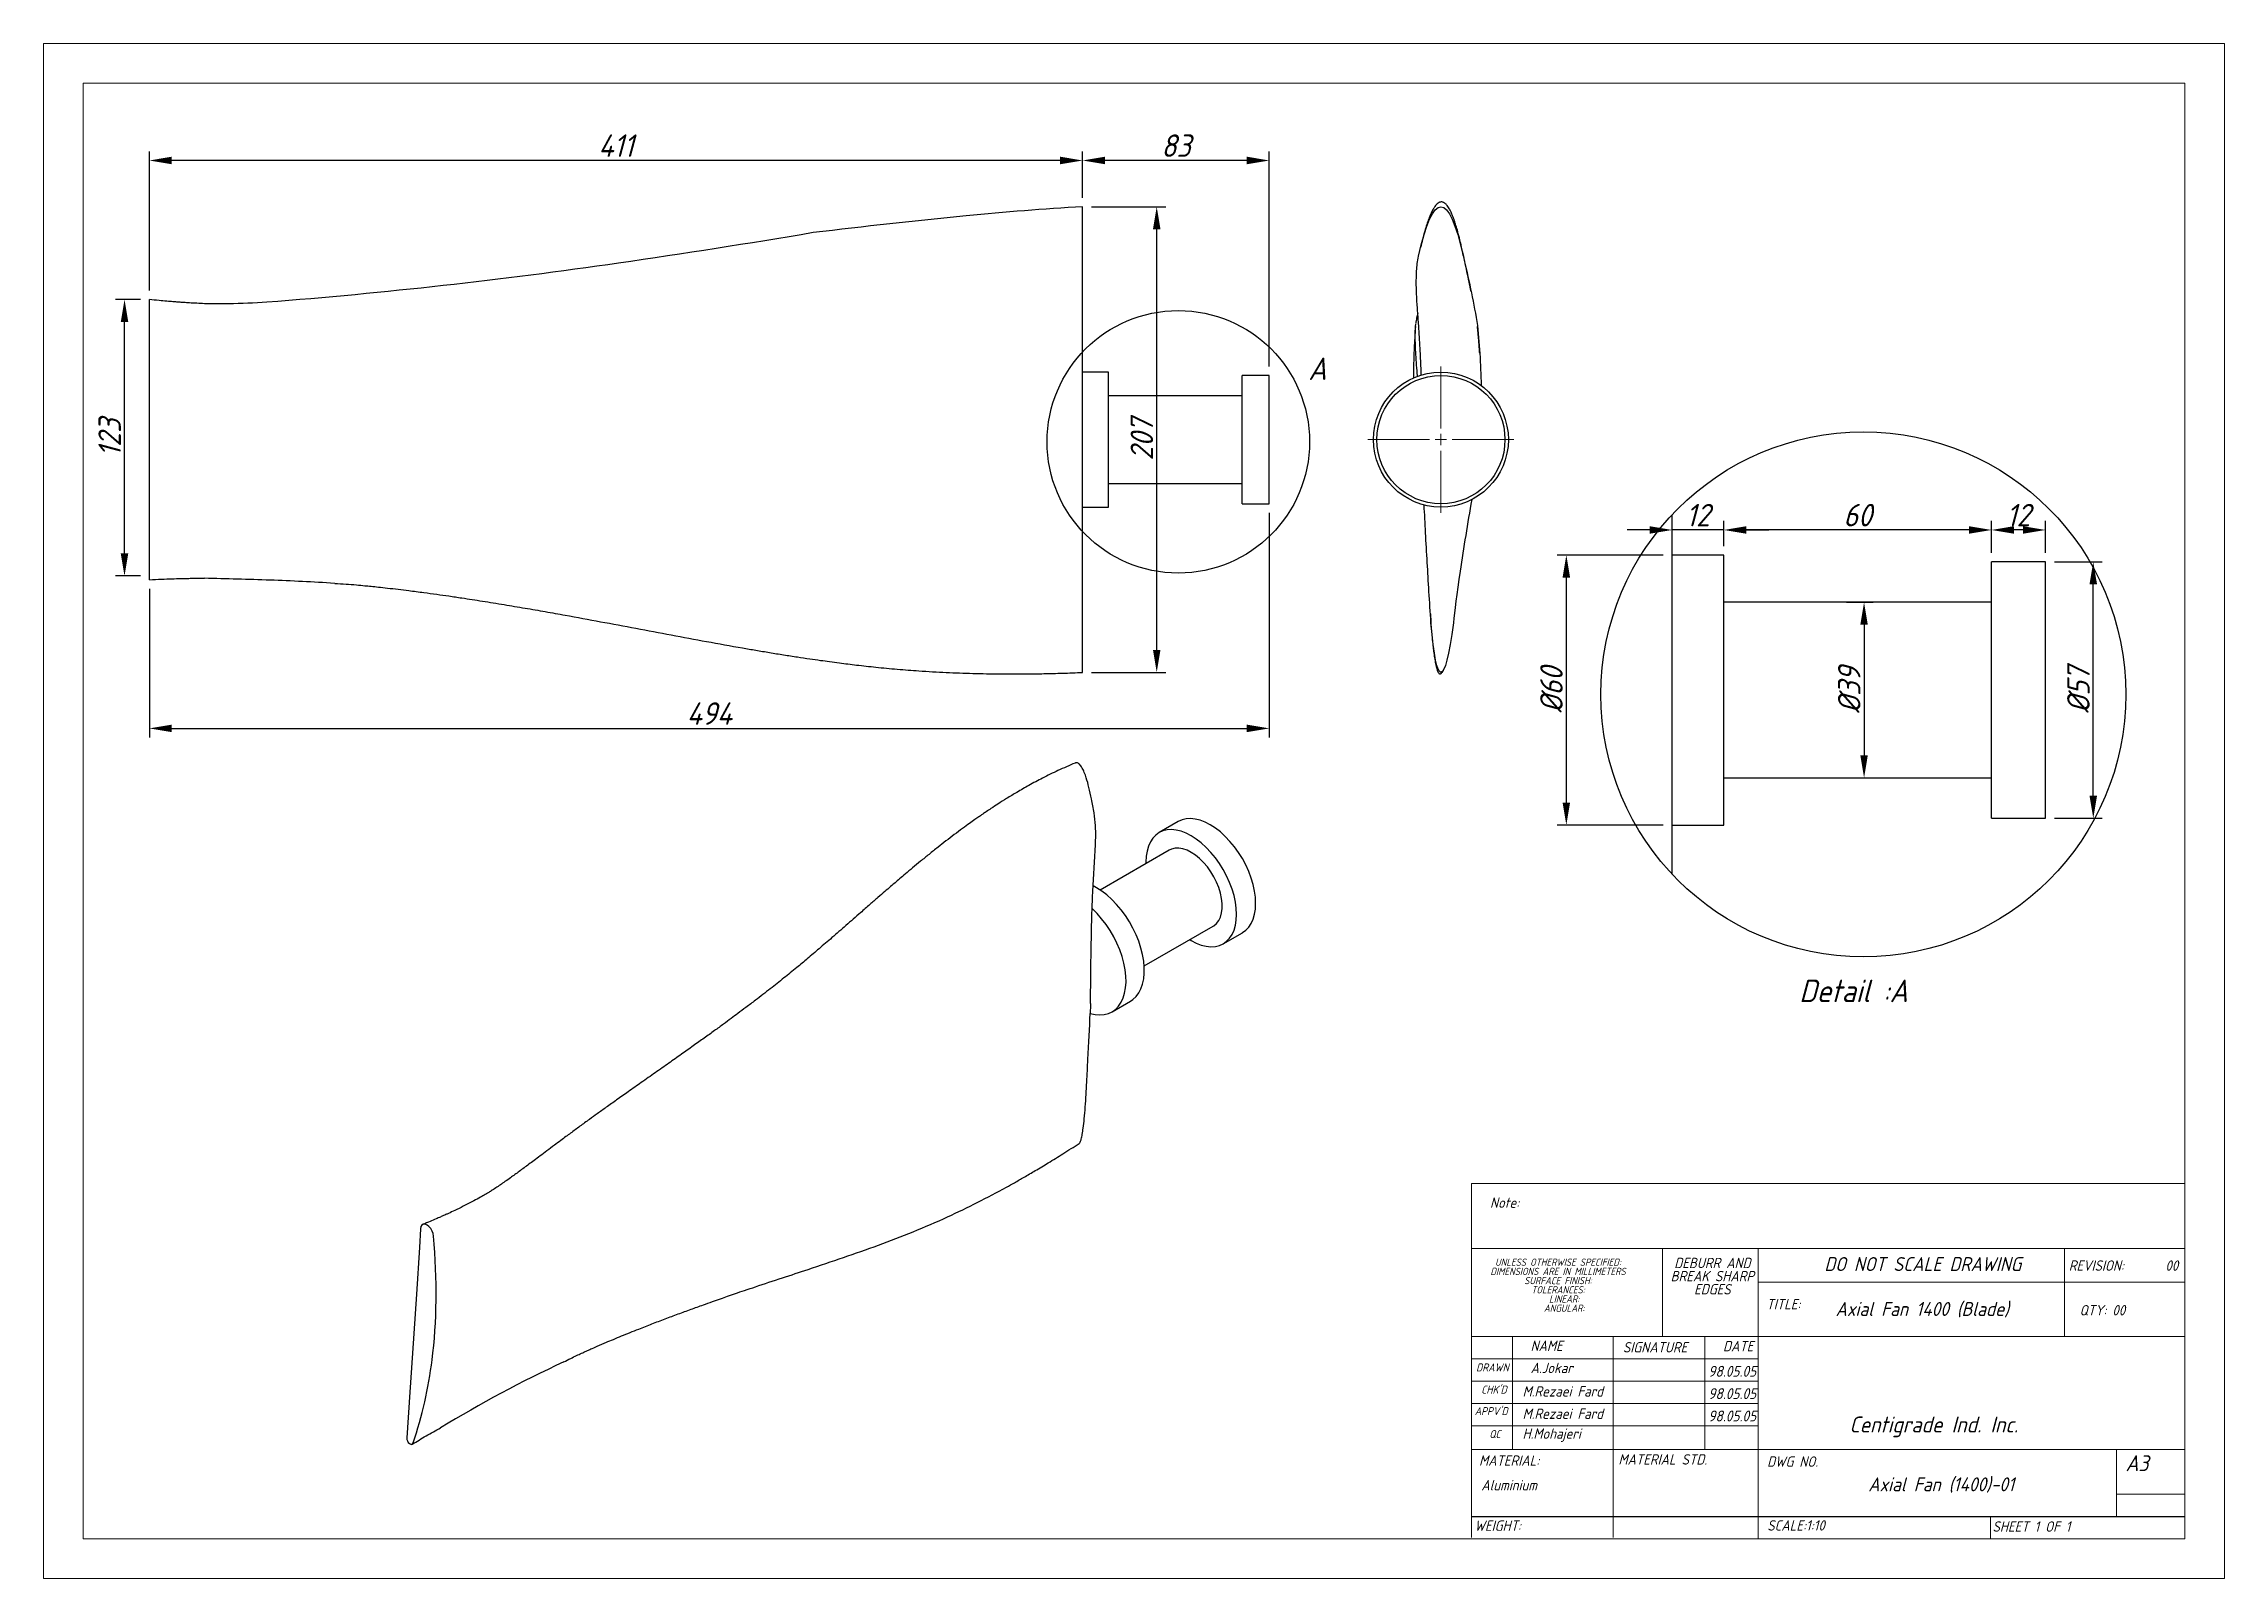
# Model space of a CAD drawing. Header units: millimetres. Extents: x 2260 to 3230, y 814 to 1496.
import ezdxf

# ---------------------------------------------------------------- set-up
doc = ezdxf.new("R2010")
doc.units = ezdxf.units.MM
doc.header["$PDSIZE"] = -1
doc.linetypes.add('SLD-Solid', pattern=[0])
doc.styles.add('GENISO', font='geniso.shx', dxfattribs={"oblique": 15})
doc.dimstyles.new('Scale', dxfattribs={"dimscale": 4, "dimtxt": 2.5, "dimasz": 2.5, "dimexe": 1, "dimexo": 1, "dimgap": 0.4, "dimtad": 1, "dimdec": 0, "dimzin": 0, "dimtxsty": 'GENISO', "dimcen": 2.5, "dimclrd": 1, "dimclre": 1, "dimclrt": 256, "dimadec": 0, "dimazin": 0, "dimtfac": 1, "dimtdec": 0, "dimtmove": 0, "dimatfit": 3, "dimfxl": 1, "dimtzin": 0, "dimlwd": -1, "dimlwe": -1, "dimarcsym": 0})
doc.dimstyles.new('Scale 1B2222', dxfattribs={"dimscale": 4, "dimtxt": 2.5, "dimasz": 2.5, "dimexe": 1, "dimexo": 1, "dimgap": 0.4, "dimtad": 1, "dimdec": 0, "dimlfac": 0.5, "dimzin": 0, "dimtxsty": 'GENISO', "dimcen": 2.5, "dimclrd": 1, "dimclre": 1, "dimclrt": 256, "dimadec": 0, "dimazin": 0, "dimtfac": 1, "dimtdec": 0, "dimtmove": 0, "dimatfit": 3, "dimfxl": 1, "dimtzin": 0, "dimlwd": -1, "dimlwe": -1, "dimarcsym": 0})

# ---------------------------------------------------------------- blocks, each defined once
blk = doc.blocks.new('SW_CENTERMARKSYMBOL_0')
at = {"color": 0, "linetype": 'Continuous', "lineweight": 0}
for p, q in [((0, 2), (0, 13)), ((-2, 0), (-13, 0)), ((0, 0), (-1, 0)), ((0, 0), (0, 1)), ((0, 0), (0, -1)), ((0, 0), (1, 0)), ((2, 0), (13, 0)), ((0, -2), (0, -13))]:
    blk.add_line(p, q, dxfattribs=at)
blk = doc.blocks.new('*D6')
at = {"color": 1, "transparency": 16777216}
for p, q in [((2722.32, 1427.61), (2722.32, 1448.2)), ((2805.32, 1352.61), (2805.32, 1448.2)), ((2795.32, 1444.2), (2732.32, 1444.2))]:
    blk.add_line(p, q, dxfattribs=at)
for points in [[(2732.32, 1445.87), (2732.32, 1442.53), (2722.32, 1444.2)], [(2795.32, 1445.87), (2795.32, 1442.53), (2805.32, 1444.2)]]:
    blk.add_solid(points, dxfattribs=at)
at = {"layer": 'Defpoints', "color": 0, "transparency": 16777216}
for p in [(2722.32, 1444.2), (2722.32, 1423.61), (2805.32, 1348.61)]:
    blk.add_point(p, dxfattribs=at)
at = {"transparency": 16777216, "insert": (2763.82, 1450.8), "char_height": 10, "attachment_point": 5, "style": 'GENISO'}
blk.add_mtext('83', dxfattribs=at)
blk = doc.blocks.new('*D7')
at = {"color": 1, "transparency": 16777216}
for p, q in [((2307.32, 1386.38), (2307.32, 1448.2)), ((2722.32, 1427.61), (2722.32, 1448.2)), ((2712.32, 1444.2), (2317.32, 1444.2))]:
    blk.add_line(p, q, dxfattribs=at)
for points in [[(2317.32, 1445.87), (2317.32, 1442.53), (2307.32, 1444.2)], [(2712.32, 1445.87), (2712.32, 1442.53), (2722.32, 1444.2)]]:
    blk.add_solid(points, dxfattribs=at)
at = {"layer": 'Defpoints', "color": 0, "transparency": 16777216}
for p in [(2307.32, 1444.2), (2722.32, 1423.61), (2307.32, 1382.38)]:
    blk.add_point(p, dxfattribs=at)
at = {"transparency": 16777216, "insert": (2514.82, 1450.8), "char_height": 10, "attachment_point": 5, "style": 'GENISO'}
blk.add_mtext('411', dxfattribs=at)
blk = doc.blocks.new('*D11')
at = {"color": 1, "transparency": 16777216}
for p, q in [((3154.39, 1265.78), (3175.69, 1265.78)), ((3171.69, 1161.78), (3171.69, 1255.78)), ((3154.39, 1151.78), (3175.69, 1151.78))]:
    blk.add_line(p, q, dxfattribs=at)
for points in [[(3170.02, 1255.78), (3173.36, 1255.78), (3171.69, 1265.78)], [(3170.02, 1161.78), (3173.36, 1161.78), (3171.69, 1151.78)]]:
    blk.add_solid(points, dxfattribs=at)
at = {"layer": 'Defpoints', "color": 0, "transparency": 16777216}
for p in [(3150.39, 1265.78), (3171.69, 1265.78), (3150.39, 1151.78)]:
    blk.add_point(p, dxfattribs=at)
at = {"transparency": 16777216, "insert": (3165.09, 1208.78), "char_height": 10, "attachment_point": 5, "rotation": 90, "style": 'GENISO'}
blk.add_mtext('%%C57', dxfattribs=at)
blk = doc.blocks.new('*D12')
at = {"color": 1, "transparency": 16777216}
for p, q in [((2980.39, 1268.78), (2933.38, 1268.78)), ((2937.38, 1258.78), (2937.38, 1158.78)), ((2980.39, 1148.78), (2933.38, 1148.78))]:
    blk.add_line(p, q, dxfattribs=at)
for points in [[(2935.72, 1258.78), (2939.05, 1258.78), (2937.38, 1268.78)], [(2935.72, 1158.78), (2939.05, 1158.78), (2937.38, 1148.78)]]:
    blk.add_solid(points, dxfattribs=at)
at = {"layer": 'Defpoints', "color": 0, "transparency": 16777216}
for p in [(2984.39, 1268.78), (2937.38, 1148.78), (2984.39, 1148.78)]:
    blk.add_point(p, dxfattribs=at)
at = {"transparency": 16777216, "insert": (2930.78, 1208.78), "char_height": 10, "attachment_point": 5, "rotation": 90, "style": 'GENISO'}
blk.add_mtext('%%C60', dxfattribs=at)
blk = doc.blocks.new('*D13')
at = {"color": 1, "transparency": 16777216}
for p, q in [((3126.39, 1269.78), (3126.39, 1283.94)), ((3150.39, 1269.78), (3150.39, 1283.94)), ((3140.39, 1279.94), (3136.39, 1279.94))]:
    blk.add_line(p, q, dxfattribs=at)
for points in [[(3136.39, 1281.61), (3136.39, 1278.27), (3126.39, 1279.94)], [(3140.39, 1281.61), (3140.39, 1278.27), (3150.39, 1279.94)]]:
    blk.add_solid(points, dxfattribs=at)
at = {"layer": 'Defpoints', "color": 0, "transparency": 16777216}
for p in [(3126.39, 1279.94), (3126.39, 1265.78), (3150.39, 1265.78)]:
    blk.add_point(p, dxfattribs=at)
at = {"transparency": 16777216, "insert": (3138.39, 1286.54), "char_height": 10, "attachment_point": 5, "style": 'GENISO'}
blk.add_mtext('12', dxfattribs=at)
blk = doc.blocks.new('*D14')
at = {"color": 1, "transparency": 16777216}
for p, q in [((3007.39, 1272.78), (3007.39, 1283.94)), ((3126.39, 1269.78), (3126.39, 1283.94)), ((3116.39, 1279.94), (3017.39, 1279.94))]:
    blk.add_line(p, q, dxfattribs=at)
for points in [[(3017.39, 1281.61), (3017.39, 1278.27), (3007.39, 1279.94)], [(3116.39, 1281.61), (3116.39, 1278.27), (3126.39, 1279.94)]]:
    blk.add_solid(points, dxfattribs=at)
at = {"layer": 'Defpoints', "color": 0, "transparency": 16777216}
for p in [(3007.39, 1279.94), (3007.39, 1268.78), (3126.39, 1265.78)]:
    blk.add_point(p, dxfattribs=at)
at = {"transparency": 16777216, "insert": (3066.89, 1286.54), "char_height": 10, "attachment_point": 5, "style": 'GENISO'}
blk.add_mtext('60', dxfattribs=at)
blk = doc.blocks.new('*D15')
at = {"color": 1, "transparency": 16777216}
for p, q in [((2984.39, 1272.78), (2984.39, 1283.94)), ((3007.39, 1272.78), (3007.39, 1283.94)), ((2974.39, 1279.94), (2964.39, 1279.94)), ((3007.39, 1279.94), (2984.39, 1279.94)), ((3017.39, 1279.94), (3027.39, 1279.94))]:
    blk.add_line(p, q, dxfattribs=at)
for points in [[(2974.39, 1281.61), (2974.39, 1278.27), (2984.39, 1279.94)], [(3017.39, 1281.61), (3017.39, 1278.27), (3007.39, 1279.94)]]:
    blk.add_solid(points, dxfattribs=at)
at = {"layer": 'Defpoints', "color": 0, "transparency": 16777216}
for p in [(2984.39, 1279.94), (2984.39, 1268.78), (3007.39, 1268.78)]:
    blk.add_point(p, dxfattribs=at)
at = {"transparency": 16777216, "insert": (2995.89, 1286.54), "char_height": 10, "attachment_point": 5, "style": 'GENISO'}
blk.add_mtext('12', dxfattribs=at)
blk = doc.blocks.new('*D16')
at = {"color": 1, "transparency": 16777216}
for p, q in [((3062.03, 1247.78), (3073.78, 1247.78)), ((3069.78, 1237.78), (3069.78, 1179.78)), ((3062.03, 1169.78), (3073.78, 1169.78))]:
    blk.add_line(p, q, dxfattribs=at)
for points in [[(3068.11, 1237.78), (3071.44, 1237.78), (3069.78, 1247.78)], [(3068.11, 1179.78), (3071.44, 1179.78), (3069.78, 1169.78)]]:
    blk.add_solid(points, dxfattribs=at)
at = {"layer": 'Defpoints', "color": 0, "transparency": 16777216}
for p in [(3058.03, 1247.78), (3058.03, 1169.78), (3069.78, 1169.78)]:
    blk.add_point(p, dxfattribs=at)
at = {"transparency": 16777216, "insert": (3063.18, 1208.78), "char_height": 10, "attachment_point": 5, "rotation": 90, "style": 'GENISO'}
blk.add_mtext('%%C39', dxfattribs=at)
blk = doc.blocks.new('*D18')
at = {"color": 1, "transparency": 16777216}
for p, q in [((2805.32, 1287.61), (2805.32, 1187.72)), ((2307.32, 1253.84), (2307.32, 1187.72)), ((2317.32, 1191.72), (2795.32, 1191.72))]:
    blk.add_line(p, q, dxfattribs=at)
for points in [[(2317.32, 1193.39), (2317.32, 1190.06), (2307.32, 1191.72)], [(2795.32, 1193.39), (2795.32, 1190.06), (2805.32, 1191.72)]]:
    blk.add_solid(points, dxfattribs=at)
at = {"layer": 'Defpoints', "color": 0, "transparency": 16777216}
for p in [(2805.32, 1291.61), (2307.32, 1257.84), (2805.32, 1191.72)]:
    blk.add_point(p, dxfattribs=at)
at = {"transparency": 16777216, "insert": (2556.32, 1198.32), "char_height": 10, "attachment_point": 5, "style": 'GENISO'}
blk.add_mtext('494', dxfattribs=at)
blk = doc.blocks.new('*D19')
at = {"color": 1, "transparency": 16777216}
for p, q in [((2303.32, 1382.38), (2292.28, 1382.38)), ((2296.28, 1269.48), (2296.28, 1372.38)), ((2303.32, 1259.48), (2292.28, 1259.48))]:
    blk.add_line(p, q, dxfattribs=at)
for points in [[(2294.62, 1372.38), (2297.95, 1372.38), (2296.28, 1382.38)], [(2294.62, 1269.48), (2297.95, 1269.48), (2296.28, 1259.48)]]:
    blk.add_solid(points, dxfattribs=at)
at = {"layer": 'Defpoints', "color": 0, "transparency": 16777216}
for p in [(2296.28, 1382.38), (2307.32, 1382.38), (2307.32, 1259.48)]:
    blk.add_point(p, dxfattribs=at)
at = {"transparency": 16777216, "insert": (2289.68, 1320.93), "char_height": 10, "attachment_point": 5, "rotation": 90, "style": 'GENISO'}
blk.add_mtext('123', dxfattribs=at)
blk = doc.blocks.new('*D20')
at = {"color": 1, "transparency": 16777216}
for p, q in [((2726.32, 1423.61), (2759.25, 1423.61)), ((2755.25, 1226.61), (2755.25, 1413.61)), ((2726.32, 1216.61), (2759.25, 1216.61))]:
    blk.add_line(p, q, dxfattribs=at)
for points in [[(2753.59, 1413.61), (2756.92, 1413.61), (2755.25, 1423.61)], [(2753.59, 1226.61), (2756.92, 1226.61), (2755.25, 1216.61)]]:
    blk.add_solid(points, dxfattribs=at)
at = {"layer": 'Defpoints', "color": 0, "transparency": 16777216}
for p in [(2722.32, 1423.61), (2755.25, 1423.61), (2722.32, 1216.61)]:
    blk.add_point(p, dxfattribs=at)
at = {"transparency": 16777216, "insert": (2748.65, 1320.11), "char_height": 10, "attachment_point": 5, "rotation": 90, "style": 'GENISO'}
blk.add_mtext('207', dxfattribs=at)

msp = doc.modelspace()

# ---------------------------------------------------------------- linework, layer by layer
at = {"color": 7, "linetype": 'Continuous', "lineweight": 25}
for p, q in [((2307.32, 1378.38), (2307.32, 1382.38)), ((2733.82, 1350.11), (2722.32, 1350.11)), ((2722.32, 1291.05), (2722.32, 1348.82)), ((2733.82, 1290.11), (2733.82, 1350.11)), ((2805.32, 1348.61), (2793.32, 1348.61)), ((2793.32, 1291.61), (2793.32, 1348.61)), ((2805.32, 1291.61), (2805.32, 1348.61)), ((2793.32, 1339.61), (2733.82, 1339.61)), ((2733.82, 1300.61), (2793.32, 1300.61)), ((2722.32, 1290.11), (2733.82, 1290.11)), ((2793.32, 1291.61), (2805.32, 1291.61)), ((2984.39, 1126.97), (2984.39, 1286.7)), ((3007.39, 1268.78), (2984.39, 1268.78)), ((3007.39, 1148.78), (3007.39, 1268.78)), ((3150.39, 1265.78), (3126.39, 1265.78)), ((3126.39, 1151.78), (3126.39, 1265.78)), ((3150.39, 1151.78), (3150.39, 1265.78)), ((2307.32, 1257.84), (2307.32, 1259.48)), ((3126.39, 1247.78), (3007.39, 1247.78)), ((2877.2, 1238.61), (2877.21, 1237.73)), ((3007.39, 1169.78), (3126.39, 1169.78)), ((2764.83, 1150.28), (2756.35, 1145.38)), ((2984.39, 1148.78), (3007.39, 1148.78)), ((3126.39, 1151.78), (3150.39, 1151.78)), ((2760.85, 1137.59), (2730.17, 1119.88)), ((2749.67, 1086.1), (2780.34, 1103.81)), ((2784.84, 1096.02), (2793.33, 1100.91)), ((2735.39, 1065.73), (2743.52, 1070.43)), ((2427.41, 960.89), (2426.04, 940.14)), ((2427.96, 969.29), (2427.41, 960.89)), ((2426.04, 940.14), (2424.31, 914.02)), ((2424.31, 914.02), (2423.16, 896.68)), ((2423.16, 896.68), (2421.81, 876.3))]:
    msp.add_line(p, q, dxfattribs=at)
at = {"color": 7, "linetype": 'SLD-Solid', "lineweight": 0}
for p, q in [((2895.16, 989.34), (3212.47, 989.34)), ((2895.16, 989.34), (2895.16, 960.49)), ((2895.16, 960.49), (3212.47, 960.49)), ((2895.16, 960.49), (2895.16, 831.97)), ((2980.21, 960.49), (2980.21, 921.35)), ((3022.74, 960.49), (3022.74, 831.39)), ((3158.93, 921.35), (3158.93, 960.49)), ((3212.47, 945.59), (3022.74, 945.59)), ((3212.47, 921.35), (2895.16, 921.35)), ((2913.38, 921.35), (2913.38, 871.11)), ((2958.22, 921.35), (2958.22, 831.97)), ((2998.9, 921.35), (2998.9, 871.11)), ((3022.74, 831.97), (3022.74, 921.35)), ((3022.74, 911.42), (2895.16, 911.42)), ((3022.74, 901.49), (2895.16, 901.49)), ((3022.74, 891.56), (2895.16, 891.56)), ((3022.74, 881.63), (2895.16, 881.63)), ((2919.46, 871.11), (2895.16, 871.11)), ((2919.46, 871.11), (3212.47, 871.11)), ((3182.09, 841.32), (3182.09, 871.11)), ((3212.47, 851.25), (3182.09, 851.25)), ((3126.01, 831.39), (3126.01, 841.32))]:
    msp.add_line(p, q, dxfattribs=at)
msp.add_line((2895.16, 841.32), (3212.47, 841.32))
for points in [[(2260.31, 1496.15), (3229.99, 1496.15), (3229.99, 813.87), (2260.31, 813.87)], [(2277.83, 1478.62), (3212.47, 1478.62), (3212.47, 831.39), (2277.83, 831.39)]]:
    msp.add_lwpolyline(points, close=True, dxfattribs=at)
for points in [[(2722.32, 1423.61, 0.011498), (2670.55, 1419.52, 0.00596), (2602.55, 1412.11, -0.005806), (2515.99, 1398.56, -46.451353)], [(2515.99, 1398.56, -0.016407), (2359.57, 1381.15, -28.642729)], [(2359.57, 1381.15, -0.009594), (2342.65, 1380.49, -0.016459)], [(2389.73, 1256.19, 0.006962), (2361.04, 1257.63, 0.00233), (2331.83, 1258.44, -0.074053)], [(2454.63, 983.32, -0.014632), (2451.57, 981.69, 26.120965)], [(2491.62, 910.08, 0.028979), (2436.84, 880.8, 2.060495)]]:
    msp.add_lwpolyline(points, format="xyb")
at = {"color": 7, "linetype": 'Continuous', "lineweight": 25, "flags": 128}
for points in [[(2769.95, 1097.81), (2770.59, 1097.43), (2772.85, 1096.27), (2775.08, 1095.42), (2777.25, 1094.89), (2779.34, 1094.68), (2781.32, 1094.8), (2783.16, 1095.25), (2784.84, 1096.02), (2786.35, 1097.09), (2787.66, 1098.47), (2788.75, 1100.12), (2789.62, 1102.03), (2790.24, 1104.18), (2790.62, 1106.53), (2790.75, 1109.06), (2790.62, 1111.74), (2790.24, 1114.53), (2789.62, 1117.4), (2788.75, 1120.31), (2787.66, 1123.23), (2786.35, 1126.11), (2784.84, 1128.93), (2783.16, 1131.64), (2781.32, 1134.21), (2779.34, 1136.62), (2777.25, 1138.82), (2775.08, 1140.8), (2772.85, 1142.52), (2770.59, 1143.97), (2768.34, 1145.13), (2766.11, 1145.98), (2763.94, 1146.51), (2761.85, 1146.71), (2759.87, 1146.59), (2758.03, 1146.15), (2756.34, 1145.38), (2754.84, 1144.3), (2753.53, 1142.93), (2752.44, 1141.28), (2751.57, 1139.37), (2750.95, 1137.22), (2750.57, 1134.86), (2750.44, 1132.33), (2750.45, 1131.59)], [(2793.33, 1100.91), (2793.33, 1100.92), (2794.84, 1101.99), (2796.14, 1103.37), (2797.24, 1105.02), (2798.1, 1106.93), (2798.73, 1109.08), (2799.11, 1111.43), (2799.23, 1113.96), (2799.11, 1116.64), (2798.73, 1119.43), (2798.1, 1122.3), (2797.24, 1125.21), (2796.14, 1128.13), (2794.84, 1131.01), (2793.33, 1133.83), (2791.64, 1136.54), (2789.8, 1139.11), (2787.82, 1141.52), (2785.74, 1143.72), (2783.56, 1145.7), (2781.34, 1147.42), (2779.08, 1148.87), (2776.82, 1150.02), (2774.6, 1150.87), (2772.42, 1151.41), (2770.34, 1151.61), (2768.36, 1151.49), (2766.51, 1151.05), (2764.83, 1150.28)], [(2780.34, 1103.81), (2780.67, 1104.01), (2781.86, 1105.01), (2782.84, 1106.31), (2783.59, 1107.87), (2784.09, 1109.67), (2784.35, 1111.67), (2784.35, 1113.84), (2784.09, 1116.14), (2783.59, 1118.53), (2782.84, 1120.96), (2781.86, 1123.38), (2780.67, 1125.75), (2779.3, 1128.03), (2777.76, 1130.17), (2776.09, 1132.13), (2774.31, 1133.88), (2772.47, 1135.39), (2770.59, 1136.62), (2768.72, 1137.56), (2766.87, 1138.18), (2765.1, 1138.47), (2763.43, 1138.44), (2761.89, 1138.07), (2760.85, 1137.59)], [(2743.52, 1070.43), (2744.69, 1071.22), (2746.08, 1072.53), (2747.26, 1074.12), (2748.23, 1075.97), (2748.96, 1078.06), (2749.46, 1080.36), (2749.7, 1082.86), (2749.7, 1085.51), (2749.46, 1088.29), (2748.96, 1091.16), (2748.23, 1094.1), (2747.26, 1097.07), (2746.08, 1100.02), (2744.69, 1102.94), (2743.11, 1105.77), (2741.36, 1108.5), (2739.46, 1111.09), (2737.43, 1113.5), (2735.29, 1115.71), (2733.08, 1117.7), (2730.82, 1119.44), (2728.52, 1120.91), (2726.97, 1121.74)], [(2725.66, 1064.95), (2727.84, 1064.48), (2729.95, 1064.33), (2731.93, 1064.5), (2733.79, 1064.99), (2735.49, 1065.79), (2737.01, 1066.9), (2738.33, 1068.29), (2739.45, 1069.96), (2740.34, 1071.88), (2741, 1074.04), (2741.42, 1076.4), (2741.6, 1078.94), (2741.52, 1081.63), (2741.2, 1084.44), (2740.64, 1087.33), (2739.84, 1090.28), (2738.81, 1093.24), (2737.56, 1096.18), (2736.12, 1099.07), (2734.49, 1101.88), (2732.7, 1104.56), (2730.76, 1107.1), (2728.7, 1109.46), (2726.55, 1111.6)], [(2433.62, 966.03), (2433.48, 967.12), (2433.08, 968.26), (2432.45, 969.34), (2431.67, 970.26), (2430.79, 970.93), (2429.92, 971.27), (2429.13, 971.26), (2428.5, 970.9), (2428.1, 970.22), (2427.96, 969.29)], [(2421.81, 876.3), (2421.84, 875.65), (2422.07, 874.95), (2422.47, 874.29), (2422.98, 873.77), (2423.53, 873.48), (2424.02, 873.45), (2424.4, 873.68), (2424.6, 874.15)]]:
    msp.add_lwpolyline(points, dxfattribs=at)
for centre, radius in [((2764.86, 1319.14), 58.35), ((3069.48, 1206.84), 116.7)]:
    msp.add_circle(centre, radius)
at = {"color": 7, "linetype": 'Continuous', "lineweight": 25}
for radius in [30, 28.5]:
    msp.add_circle((2881.61, 1320.11), radius, dxfattribs=at)
for points in [[(2871.61, 1401.61), (2878.28, 1430.95), (2884.95, 1430.95), (2891.61, 1401.61)], [(2722.32, 1401.61), (2722.32, 1416.28), (2722.32, 1423.61), (2722.32, 1423.61)], [(2891.61, 1401.61), (2893.85, 1392), (2895.85, 1382.33), (2897.61, 1372.61)], [(2307.32, 1310.54), (2307.32, 1333.04), (2307.32, 1355.65), (2307.32, 1378.38)], [(2897.61, 1372.61), (2898.73, 1363.14), (2899.36, 1353.67), (2899.48, 1344.21)], [(2307.32, 1285.38), (2307.32, 1293.75), (2307.32, 1302.14), (2307.32, 1310.54)], [(2722.32, 1265.43), (2722.32, 1274.49), (2722.32, 1283.03), (2722.32, 1291.05)], [(2875.55, 1265.43), (2875.02, 1274.49), (2874.56, 1283.03), (2874.17, 1291.05)], [(2895.33, 1293.43), (2893.46, 1282.85), (2891.75, 1272.25), (2890.2, 1261.61)], [(2307.32, 1259.48), (2307.32, 1268.1), (2307.32, 1276.73), (2307.32, 1285.38)], [(2722.32, 1252.58), (2722.32, 1256.98), (2722.32, 1261.26), (2722.32, 1265.43)], [(2876.32, 1252.58), (2876.05, 1256.98), (2875.79, 1261.26), (2875.55, 1265.43)], [(2890.2, 1261.61), (2888.67, 1251.51), (2887.67, 1243.84), (2887.2, 1238.61)], [(2722.32, 1238.61), (2722.32, 1243.39), (2722.32, 1248.04), (2722.32, 1252.58)], [(2877.2, 1238.61), (2876.9, 1243.39), (2876.6, 1248.04), (2876.32, 1252.58)], [(2722.32, 1216.61), (2722.32, 1216.61), (2722.32, 1223.95), (2722.32, 1238.61)], [(2887.2, 1238.61), (2883.12, 1209.28), (2879.79, 1209.28), (2877.2, 1238.61)], [(2725.85, 1069.39), (2725.91, 1083.54), (2726.06, 1097.73), (2726.55, 1111.6)], [(2724.68, 1044.59), (2725.05, 1051.77), (2725.38, 1058.56), (2725.66, 1064.95)], [(2724.13, 1034.42), (2724.32, 1037.89), (2724.5, 1041.29), (2724.68, 1044.59)], [(2723.51, 1023.37), (2723.73, 1027.14), (2723.93, 1030.82), (2724.13, 1034.42)], [(2433.04, 910.97), (2435.23, 928.08), (2435.43, 946.43), (2433.62, 966.03)], [(2429.76, 892.33), (2431.13, 898.37), (2432.23, 904.58), (2433.04, 910.97)], [(2424.6, 874.15), (2426.62, 880.03), (2428.34, 886.08), (2429.76, 892.33)]]:
    msp.add_open_spline(points, degree=3, dxfattribs=at)
for points, knots in [([(2891.1, 1404.35), (2890.75, 1405.88), (2890.11, 1408.72), (2889.18, 1412.35), (2888.36, 1415.2), (2887.62, 1417.49), (2886.93, 1419.39), (2886.22, 1421.06), (2885.63, 1422.25), (2885.02, 1423.28), (2884.35, 1424.27), (2883.67, 1424.99), (2883.09, 1425.38), (2882.73, 1425.57), (2882.3, 1425.72), (2881.89, 1425.77), (2881.54, 1425.74), (2881.26, 1425.67), (2881.02, 1425.59), (2880.56, 1425.39), (2879.84, 1424.86), (2878.99, 1423.87), (2878.09, 1422.45), (2877.15, 1420.59), (2876.22, 1418.3), (2875.29, 1415.62), (2874.36, 1412.56), (2873.43, 1409.15), (2872.86, 1406.71), (2872.59, 1405.54)], [0, 0, 0, 0, 0.093861, 0.173406, 0.241379, 0.300162, 0.364828, 0.413771, 0.448375, 0.466801, 0.488159, 0.512222, 0.518283, 0.524711, 0.532652, 0.542107, 0.548637, 0.552355, 0.557671, 0.565293, 0.588398, 0.624298, 0.657438, 0.700013, 0.75432, 0.804391, 0.863917, 0.934353, 1, 1, 1, 1]), ([(2722.32, 1348.82), (2722.32, 1349.04), (2722.32, 1351.46), (2722.32, 1356.06), (2722.32, 1362.62), (2722.32, 1369.15), (2722.32, 1375.67), (2722.32, 1382.16), (2722.32, 1388.63), (2722.32, 1395.11), (2722.32, 1399.44), (2722.32, 1401.61)], [0.4937184, 0.4937184, 0.4937184, 0.4937184, 0.5, 0.5625, 0.625, 0.6875, 0.75, 0.8125, 0.875, 0.9375, 1, 1, 1, 1]), ([(2872.91, 1348.82), (2872.9, 1349.04), (2872.8, 1351.46), (2872.6, 1356.06), (2872.26, 1362.62), (2871.86, 1369.15), (2871.4, 1375.67), (2870.9, 1382.16), (2870.61, 1388.63), (2870.73, 1395.11), (2871.23, 1399.44), (2871.61, 1401.61)], [0.4937184, 0.4937184, 0.4937184, 0.4937184, 0.5, 0.5625, 0.625, 0.6875, 0.75, 0.8125, 0.875, 0.9375, 1, 1, 1, 1]), ([(2895.05, 1385.93), (2894.75, 1387.35), (2894.17, 1390.2), (2893.24, 1394.57), (2892.22, 1399.31), (2891.5, 1402.54), (2891.14, 1404.14)], [0, 0, 0, 0, 0.258012, 0.515879, 0.760181, 1, 1, 1, 1]), ([(2891.61, 1401.61), (2891.49, 1402.35), (2891.34, 1403.31), (2891.18, 1403.92), (2891.15, 1404.07)], [0, 0, 0, 0, 0.7627113, 1, 1, 1, 1]), ([(2342.65, 1380.49), (2341.67, 1380.45), (2339.98, 1380.39), (2337.82, 1380.4), (2336.18, 1380.42), (2334.78, 1380.45), (2332.8, 1380.5), (2330.06, 1380.61), (2326.87, 1380.77), (2323.94, 1380.95), (2321.6, 1381.11), (2319.6, 1381.26), (2317.49, 1381.42), (2314.85, 1381.64), (2311.37, 1381.96), (2308.76, 1382.23), (2307.32, 1382.38)], [0, 0, 0, 0, 0.083166, 0.143426, 0.183373, 0.221862, 0.262498, 0.351196, 0.453872, 0.533263, 0.59953, 0.652692, 0.703485, 0.778264, 0.877077, 1, 1, 1, 1]), ([(2870.34, 1370.46), (2870.21, 1368.75), (2869.97, 1365.52), (2869.72, 1360.96), (2869.57, 1357.02), (2869.48, 1353.71), (2869.45, 1351.02), (2869.43, 1348.97), (2869.44, 1347.82), (2869.44, 1347.35)], [0, 0, 0, 0, 0.227494, 0.427191, 0.598598, 0.741361, 0.855307, 0.941581, 1, 1, 1, 1]), ([(2871.19, 1348.17), (2871.16, 1348.61), (2870.98, 1350.68), (2870.72, 1354.44), (2870.43, 1359.11), (2870.24, 1363.46), (2870.18, 1367.06), (2870.26, 1369.76), (2870.41, 1371.05), (2870.48, 1371.57)], [0, 0, 0, 0, 0.042264, 0.202024, 0.360444, 0.516421, 0.698643, 0.878407, 1, 1, 1, 1]), ([(2871.35, 1376.28), (2871.22, 1375.8), (2870.87, 1374.52), (2870.6, 1373.19), (2870.5, 1372.04), (2870.49, 1371.92)], [0, 0, 0, 0, 0.349174, 0.929607, 1, 1, 1, 1]), ([(2898.87, 1358.49), (2898.83, 1359.07), (2898.74, 1360.33), (2898.62, 1361.96), (2898.5, 1363.58), (2898.36, 1365.31), (2898.2, 1367.09), (2898.03, 1368.88), (2897.93, 1369.85), (2897.87, 1370.36)], [0, 0, 0, 0, 0.074761, 0.165259, 0.268251, 0.384815, 0.562636, 0.767323, 1, 1, 1, 1]), ([(2307.32, 1257.84), (2309.13, 1257.93), (2312.49, 1258.09), (2317.13, 1258.25), (2321, 1258.36), (2324.1, 1258.43), (2326.68, 1258.46), (2329.18, 1258.51), (2330.87, 1258.47), (2331.83, 1258.44)], [0, 0, 0, 0, 0.220579, 0.409061, 0.565638, 0.690456, 0.787277, 0.879058, 1, 1, 1, 1]), ([(2389.73, 1256.19), (2391.41, 1256.1), (2394.64, 1255.95), (2399.12, 1255.55), (2402.83, 1255.21), (2406.07, 1254.89), (2409.41, 1254.54), (2413.42, 1254.1), (2417.91, 1253.58), (2423.3, 1252.92), (2429.04, 1252.18), (2434.98, 1251.37), (2440.63, 1250.57), (2447.41, 1249.57), (2455.61, 1248.31), (2464.97, 1246.79), (2474.29, 1245.22), (2483.34, 1243.65), (2494.53, 1241.65), (2507.96, 1239.18), (2523.69, 1236.22), (2539.41, 1233.26), (2555.2, 1230.33), (2567.73, 1228.07), (2577.04, 1226.47), (2583.13, 1225.44), (2589.31, 1224.44), (2595.27, 1223.51), (2600.72, 1222.69), (2605.49, 1222.01), (2609.89, 1221.4), (2615.25, 1220.7), (2622.11, 1219.85), (2630.69, 1218.91), (2639.93, 1218.04), (2650.36, 1217.24), (2661.56, 1216.59), (2673.6, 1216.13), (2683.54, 1215.95), (2691.65, 1215.92), (2698.14, 1215.95), (2705.4, 1216.06), (2713.56, 1216.26), (2719.3, 1216.49), (2722.32, 1216.61)], [0, 0, 0, 0, 0.015214, 0.029166, 0.040205, 0.048493, 0.058262, 0.070264, 0.084453, 0.09868, 0.118793, 0.13615, 0.15225, 0.169761, 0.197319, 0.22636, 0.254516, 0.281748, 0.308436, 0.356098, 0.403756, 0.451409, 0.499062, 0.547352, 0.565176, 0.583569, 0.602523, 0.621123, 0.637551, 0.65177, 0.66415, 0.677227, 0.700158, 0.725912, 0.754383, 0.783004, 0.819396, 0.85458, 0.890709, 0.908127, 0.927074, 0.948684, 0.972982, 1, 1, 1, 1]), ([(2876.94, 1242.67), (2876.97, 1242.28), (2877.01, 1241.5), (2877.1, 1239.93), (2877.18, 1238.74), (2877.21, 1238.3)], [0, 0, 0, 0, 0.3837817, 0.7701606, 1, 1, 1, 1]), ([(2877.2, 1237.72), (2877.29, 1236.61), (2877.47, 1234.57), (2877.72, 1231.84), (2877.95, 1229.63), (2878.16, 1227.75), (2878.36, 1226.12), (2878.56, 1224.56), (2878.77, 1223.16), (2878.99, 1221.79), (2879.22, 1220.57), (2879.47, 1219.4), (2879.74, 1218.34), (2880.02, 1217.5), (2880.28, 1216.85), (2880.54, 1216.39), (2880.76, 1216.14), (2880.93, 1216.01), (2881.06, 1215.95), (2881.18, 1215.92), (2881.32, 1215.92), (2881.52, 1215.99), (2881.77, 1216.16), (2882.09, 1216.52), (2882.48, 1217.1), (2882.78, 1217.69), (2882.94, 1218.01)], [0, 0, 0, 0, 0.070511, 0.129296, 0.1775, 0.216081, 0.253918, 0.284233, 0.313419, 0.341196, 0.36725, 0.390305, 0.405873, 0.420771, 0.434917, 0.446178, 0.455733, 0.464561, 0.473178, 0.482295, 0.514764, 0.568565, 0.643791, 0.740593, 0.859208, 1, 1, 1, 1]), ([(2718.97, 1176.32), (2716.43, 1175.24), (2711.62, 1173.19), (2704.74, 1169.8), (2698.65, 1166.54), (2693.32, 1163.47), (2688.74, 1160.7), (2684.9, 1158.27), (2681.88, 1156.29), (2679.62, 1154.78), (2678.05, 1153.71), (2676.94, 1152.95), (2675.79, 1152.15), (2674.18, 1151.02), (2671.79, 1149.33), (2668.73, 1147.11), (2665.24, 1144.51), (2661.59, 1141.73), (2657.85, 1138.8), (2654.07, 1135.79), (2650.29, 1132.71), (2646.79, 1129.81), (2643.69, 1127.2), (2641.11, 1125.01), (2638.9, 1123.13), (2636.72, 1121.26), (2634.19, 1119.07), (2631.13, 1116.41), (2627.52, 1113.26), (2622.77, 1109.11), (2617.15, 1104.19), (2611.01, 1098.85), (2605.3, 1093.93), (2600.07, 1089.49), (2594.86, 1085.15), (2589.39, 1080.68), (2583.29, 1075.84), (2577.65, 1071.48), (2572.84, 1067.83), (2569.23, 1065.13), (2565.9, 1062.67), (2562.44, 1060.12), (2558.46, 1057.23), (2553.96, 1053.99), (2549.05, 1050.49), (2543.79, 1046.76), (2538.16, 1042.79), (2532.21, 1038.61), (2526.2, 1034.39), (2520.47, 1030.36), (2515.29, 1026.7), (2510.69, 1023.43), (2506.66, 1020.54), (2503.46, 1018.23), (2500.89, 1016.37), (2498.78, 1014.83), (2496.69, 1013.3), (2494.62, 1011.77), (2492.47, 1010.18), (2490.08, 1008.4), (2487.26, 1006.29), (2484.19, 1003.99), (2481.18, 1001.74), (2478.5, 999.74), (2476.13, 997.98), (2473.94, 996.36), (2471.84, 994.82), (2469.82, 993.35), (2467.71, 991.83), (2465.57, 990.32), (2463.38, 988.8), (2461.33, 987.42), (2459.52, 986.23), (2457.94, 985.24), (2456.41, 984.3), (2455.3, 983.69), (2454.63, 983.32)], [0, 0, 0, 0, 0.028097, 0.053148, 0.075325, 0.094736, 0.111443, 0.125482, 0.136867, 0.144656, 0.150416, 0.154147, 0.156914, 0.163189, 0.172047, 0.183502, 0.197321, 0.21121, 0.224609, 0.239773, 0.254251, 0.268, 0.28006, 0.290154, 0.297995, 0.30576, 0.315637, 0.327635, 0.341764, 0.358032, 0.383575, 0.407885, 0.43024, 0.450622, 0.469022, 0.490942, 0.51412, 0.539038, 0.555011, 0.568453, 0.579696, 0.592297, 0.607223, 0.62409, 0.642374, 0.661828, 0.682452, 0.704705, 0.727732, 0.749035, 0.768227, 0.785307, 0.800275, 0.813194, 0.821188, 0.829105, 0.836946, 0.844711, 0.8524, 0.861212, 0.871876, 0.88445, 0.896095, 0.906222, 0.914966, 0.92328, 0.931351, 0.938989, 0.946469, 0.955887, 0.963804, 0.972013, 0.980163, 0.98545, 0.991215, 1, 1, 1, 1]), ([(2727.46, 1154.18), (2727.08, 1156.23), (2726.4, 1159.99), (2725.23, 1165.17), (2724.15, 1169.12), (2723.15, 1171.99), (2722.34, 1173.8), (2721.62, 1175.02), (2721.02, 1175.77), (2720.39, 1176.28), (2719.77, 1176.49), (2719.3, 1176.47), (2719.06, 1176.34), (2718.99, 1176.3)], [0, 0, 0, 0, 0.2541812, 0.4651004, 0.6335937, 0.7331102, 0.811108, 0.8525974, 0.8875021, 0.9185959, 0.9496897, 0.9845944, 1, 1, 1, 1]), ([(2726.55, 1111.6), (2726.55, 1111.78), (2726.62, 1113.71), (2726.76, 1117.39), (2727.01, 1122.6), (2727.29, 1127.78), (2727.61, 1132.91), (2727.96, 1138), (2728.17, 1143.18), (2728.08, 1148.52), (2727.73, 1152.25), (2727.46, 1154.18)], [0.4937184, 0.4937184, 0.4937184, 0.4937184, 0.5, 0.5625, 0.625, 0.6875, 0.75, 0.8125, 0.875, 0.9375, 1, 1, 1, 1]), ([(2725.85, 1069.39), (2725.82, 1068.65), (2725.75, 1067.17), (2725.69, 1065.69), (2725.66, 1064.95)], [0, 0, 0, 0, 0.496153, 1, 1, 1, 1]), ([(2720.78, 1007.23), (2720.79, 1007.24), (2721, 1007.34), (2721.33, 1008.02), (2721.77, 1009.34), (2722.19, 1011.44), (2722.64, 1014.44), (2723.1, 1018.49), (2723.36, 1021.64), (2723.51, 1023.37)], [0, 0, 0, 0, 0.0023143, 0.056109, 0.1497432, 0.2806772, 0.4496432, 0.6980421, 1, 1, 1, 1]), ([(2491.62, 910.08), (2492.64, 910.61), (2494.49, 911.59), (2497.1, 912.84), (2499.44, 913.94), (2501.56, 914.91), (2503.79, 915.91), (2506.04, 916.9), (2508.26, 917.86), (2510.74, 918.91), (2513.76, 920.18), (2517.33, 921.65), (2521.11, 923.19), (2525.62, 924.98), (2530.83, 927.02), (2536.66, 929.24), (2542.45, 931.41), (2548.1, 933.48), (2553.18, 935.31), (2557.56, 936.87), (2561.16, 938.14), (2564.56, 939.35), (2568.13, 940.59), (2572.25, 941.98), (2579.2, 944.28), (2588.55, 947.37), (2601.65, 951.7), (2615.89, 956.46), (2631.49, 961.95), (2646.95, 967.87), (2661.69, 974.2), (2675.52, 980.88), (2685.39, 986.09), (2692.23, 989.9), (2696.5, 992.33), (2701.52, 995.25), (2707.28, 998.72), (2713.79, 1002.74), (2718.36, 1005.68), (2720.78, 1007.23)], [0, 0, 0, 0, 0.014933, 0.027254, 0.037261, 0.046717, 0.055909, 0.067114, 0.076594, 0.086098, 0.10067, 0.116704, 0.133366, 0.150652, 0.176361, 0.202128, 0.227534, 0.252573, 0.276521, 0.294264, 0.309922, 0.323557, 0.338451, 0.356469, 0.377603, 0.429836, 0.478906, 0.546458, 0.612363, 0.678227, 0.744007, 0.8017, 0.857444, 0.872862, 0.89156, 0.913596, 0.938991, 0.967776, 1, 1, 1, 1]), ([(2451.57, 981.69), (2450.01, 980.86), (2447.22, 979.4), (2443.48, 977.58), (2440.87, 976.36), (2439.19, 975.6), (2438.03, 975.07), (2436.58, 974.42), (2434.59, 973.56), (2431.98, 972.44), (2430.04, 971.65), (2428.96, 971.21)], [0, 0, 0, 0, 0.207167, 0.370839, 0.496808, 0.548458, 0.593038, 0.653042, 0.740821, 0.856439, 1, 1, 1, 1]), ([(2424.23, 873.53), (2426.27, 874.77), (2430.49, 877.32), (2434.68, 879.61), (2436.84, 880.8)], [0, 0, 0, 0, 0.484428, 1, 1, 1, 1])]:
    msp.add_open_spline(points, degree=3, knots=knots, dxfattribs=at)

# ---------------------------------------------------------------- block references
at = {"color": 7, "linetype": 'Continuous', "lineweight": 0, "xscale": 2.499999999999996, "yscale": 2.499999999999996, "zscale": 2.499999999999996}
msp.add_blockref('SW_CENTERMARKSYMBOL_0', (2881.61, 1320.11), dxfattribs=at)

# ---------------------------------------------------------------- texts
at = {"attachment_point": 5, "style": 'GENISO'}
for s, insert, char_height in [('A', (2826.69, 1351.6), 10), ('Detail :A', (3065.06, 1075.02), 10), ('Note:', (2909.94, 980.89), 4.607), ('DIMENSIONS ARE IN MILLIMETERS', (2933.69, 950.33), 3.2248), ('UNLESS OTHERWISE SPECIFIED:', (2933.69, 954.42), 3.2248), ('BREAK SHARP', (3002.31, 948.23), 4.6068), ('DEBURR AND', (3002.31, 954.07), 4.607), ('DO NOT SCALE DRAWING', (3095.9, 953.59), 6.2015), ('REVISION:       00', (3185.12, 952.93), 4.6068), ('SURFACE FINISH:', (2933.69, 946.24), 3.2248), ('TOLERANCES:', (2933.69, 942.16), 3.2248), ('EDGES', (3002.31, 942.39), 4.607), ('ANGULAR:', (2936.45, 933.98), 3.225), ('LINEAR:', (2936.45, 938.07), 3.225), ('TITLE:', (3033.92, 935.79), 4.607), ('Axial Fan 1400 (Blade)', (3095.65, 933.32), 6.2015), ('QTY: 00', (3175.72, 933.07), 4.607), ('NAME', (2928.62, 917.26), 4.607), ('SIGNATURE', (2976.86, 916.6), 4.607), ('DATE', (3013.8, 917.12), 4.607), ('DRAWN', (2904.52, 907.64), 3.544), ('A.Jokar', (2930.88, 907.4), 4.607), ('98.05.05', (3011.14, 905.93), 4.837), ("CHK'D", (2905.21, 897.78), 3.544), ('M.Rezaei Fard', (2935.82, 897), 4.6068), ('98.05.05', (3011.14, 896), 4.837), ("APPV'D", (2903.96, 888.21), 3.544), ('M.Rezaei Fard', (2935.82, 887.07), 4.6068), ('98.05.05', (3011.14, 886.06), 4.837), ('Centigrade Ind. Inc.', (3100.75, 881.2), 7.0874), ('QC', (2905.65, 878.04), 3.544), ('H.Mohajeri', (2930.88, 877.53), 4.607), ('MATERIAL:', (2911.96, 866.22), 4.607), ('MATERIAL STD.', (2980.25, 866.75), 4.6068), ('DWG NO.', (3037.98, 865.78), 4.607), ('A3', (3191.14, 865.05), 7.087), ('Aluminium', (2911.96, 855.3), 4.607), ('Axial Fan (1400)-01', (3104.08, 855.36), 6.2015), ('WEIGHT:', (2906.89, 837.29), 4.607), ('SCALE:1:10', (3039.51, 837.4), 4.607), ('SHEET 1 OF 1', (3144.2, 836.91), 4.6068)]:
    msp.add_mtext(s, dxfattribs=dict(at, insert=insert, char_height=char_height))

# ---------------------------------------------------------------- dimensions: what is measured, and where the dimension line sits
for base, p1, p2, text, picture, middle in [((2307.32, 1444.2), (2722.32, 1423.61), (2307.32, 1382.38), '411', '*D7', (2514.82, 1450.8)), ((2805.32, 1191.72), (2307.32, 1257.84), (2805.32, 1291.61), '494', '*D18', (2556.32, 1198.32))]:
    dim = msp.add_linear_dim(base=base, p1=p1, p2=p2, text=text, dimstyle='Scale')
    dim.commit()
    dim.dimension.update_dxf_attribs({"geometry": picture, "text_midpoint": middle})
for base, p1, p2, dimstyle, picture, middle in [((2722.32, 1444.2), (2805.32, 1348.61), (2722.32, 1423.61), 'Scale', '*D6', (2763.82, 1450.8)), ((2984.39464727, 1279.93852103), (3007.39464727, 1268.77666009), (2984.39464727, 1268.77666009), 'Scale 1B2222', '*D15', (2995.89464727, 1286.53950528)), ((3007.39464727, 1279.93852103), (3126.39464727, 1265.77666009), (3007.39464727, 1268.77666009), 'Scale 1B2222', '*D14', (3066.89464727, 1286.53852103)), ((3126.39, 1279.94), (3150.39, 1265.78), (3126.39, 1265.78), 'Scale 1B2222', '*D13', (3138.39, 1286.54))]:
    dim = msp.add_linear_dim(base=base, p1=p1, p2=p2, dimstyle=dimstyle)
    dim.commit()
    dim.dimension.update_dxf_attribs({"geometry": picture, "text_midpoint": middle})
for base, p1, p2, picture, middle in [((2755.25, 1423.61), (2722.32, 1216.61), (2722.32, 1423.61), '*D20', (2748.65, 1320.11)), ((2296.28, 1382.38), (2307.32, 1259.48), (2307.32, 1382.38), '*D19', (2289.68, 1320.93))]:
    dim = msp.add_linear_dim(base=base, p1=p1, p2=p2, angle=90, dimstyle='Scale')
    dim.commit()
    dim.dimension.update_dxf_attribs({"geometry": picture, "text_midpoint": middle})
for base, p1, p2, picture, middle in [((2937.38, 1148.78), (2984.39, 1268.78), (2984.39, 1148.78), '*D12', (2930.78, 1208.78)), ((3171.69, 1265.78), (3150.39, 1151.78), (3150.39, 1265.78), '*D11', (3165.09, 1208.78)), ((3069.78, 1169.78), (3058.03, 1247.78), (3058.03, 1169.78), '*D16', (3063.18, 1208.78))]:
    dim = msp.add_linear_dim(base=base, p1=p1, p2=p2, angle=90, text='%%C<>', dimstyle='Scale 1B2222')
    dim.commit()
    dim.dimension.update_dxf_attribs({"geometry": picture, "text_midpoint": middle})

doc.saveas('drawing.dxf')
